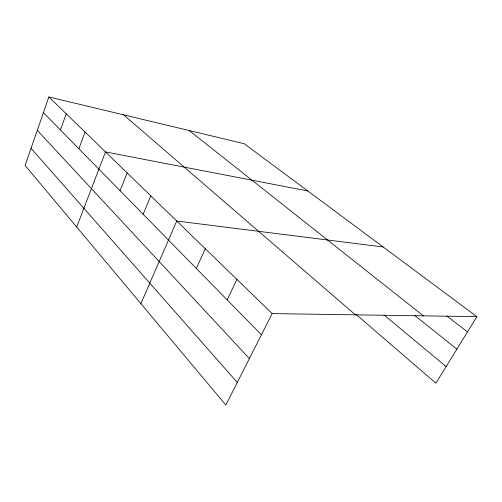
<?xml version="1.0" encoding="UTF-8"?>
<svg xmlns="http://www.w3.org/2000/svg" width="502" height="502" viewBox="0 0 502 502"><rect width="100%" height="100%" fill="white"/><g stroke="black" fill="none" stroke-linecap="round" stroke-linejoin="round"><path stroke-width="0.75" d="M476.9 316.662L244.223 143.716L48.845 96.942L25.1 165.459L225.856 405.058L272.153 313.593L476.9 316.662L435.88 383.183L355.981 314.352M60.441 129.962L66.226 113.797M78.877 148.749L85.051 132.064M76.687 227.029L105.52 151.924L307.814 190.98M120.066 190.722L127.163 172.92M143.164 214.266L150.807 195.862M140.899 303.666L176.742 221.024L383.158 246.984M196.345 268.457L205.305 248.741M227.161 299.863L236.938 279.426M446.68 315.896L467.5 331.91M189.273 130.558L423.387 315.858M414.727 315.457L456.864 349.147M383.955 314.93L446.121 366.579M123.617 114.839L355.429 314.842M48.845 96.942L272.153 313.593M43.417 112.611L261.429 334.784M37.267 130.357L249.381 358.579M31.042 148.322L237.295 382.468"/></g></svg>
